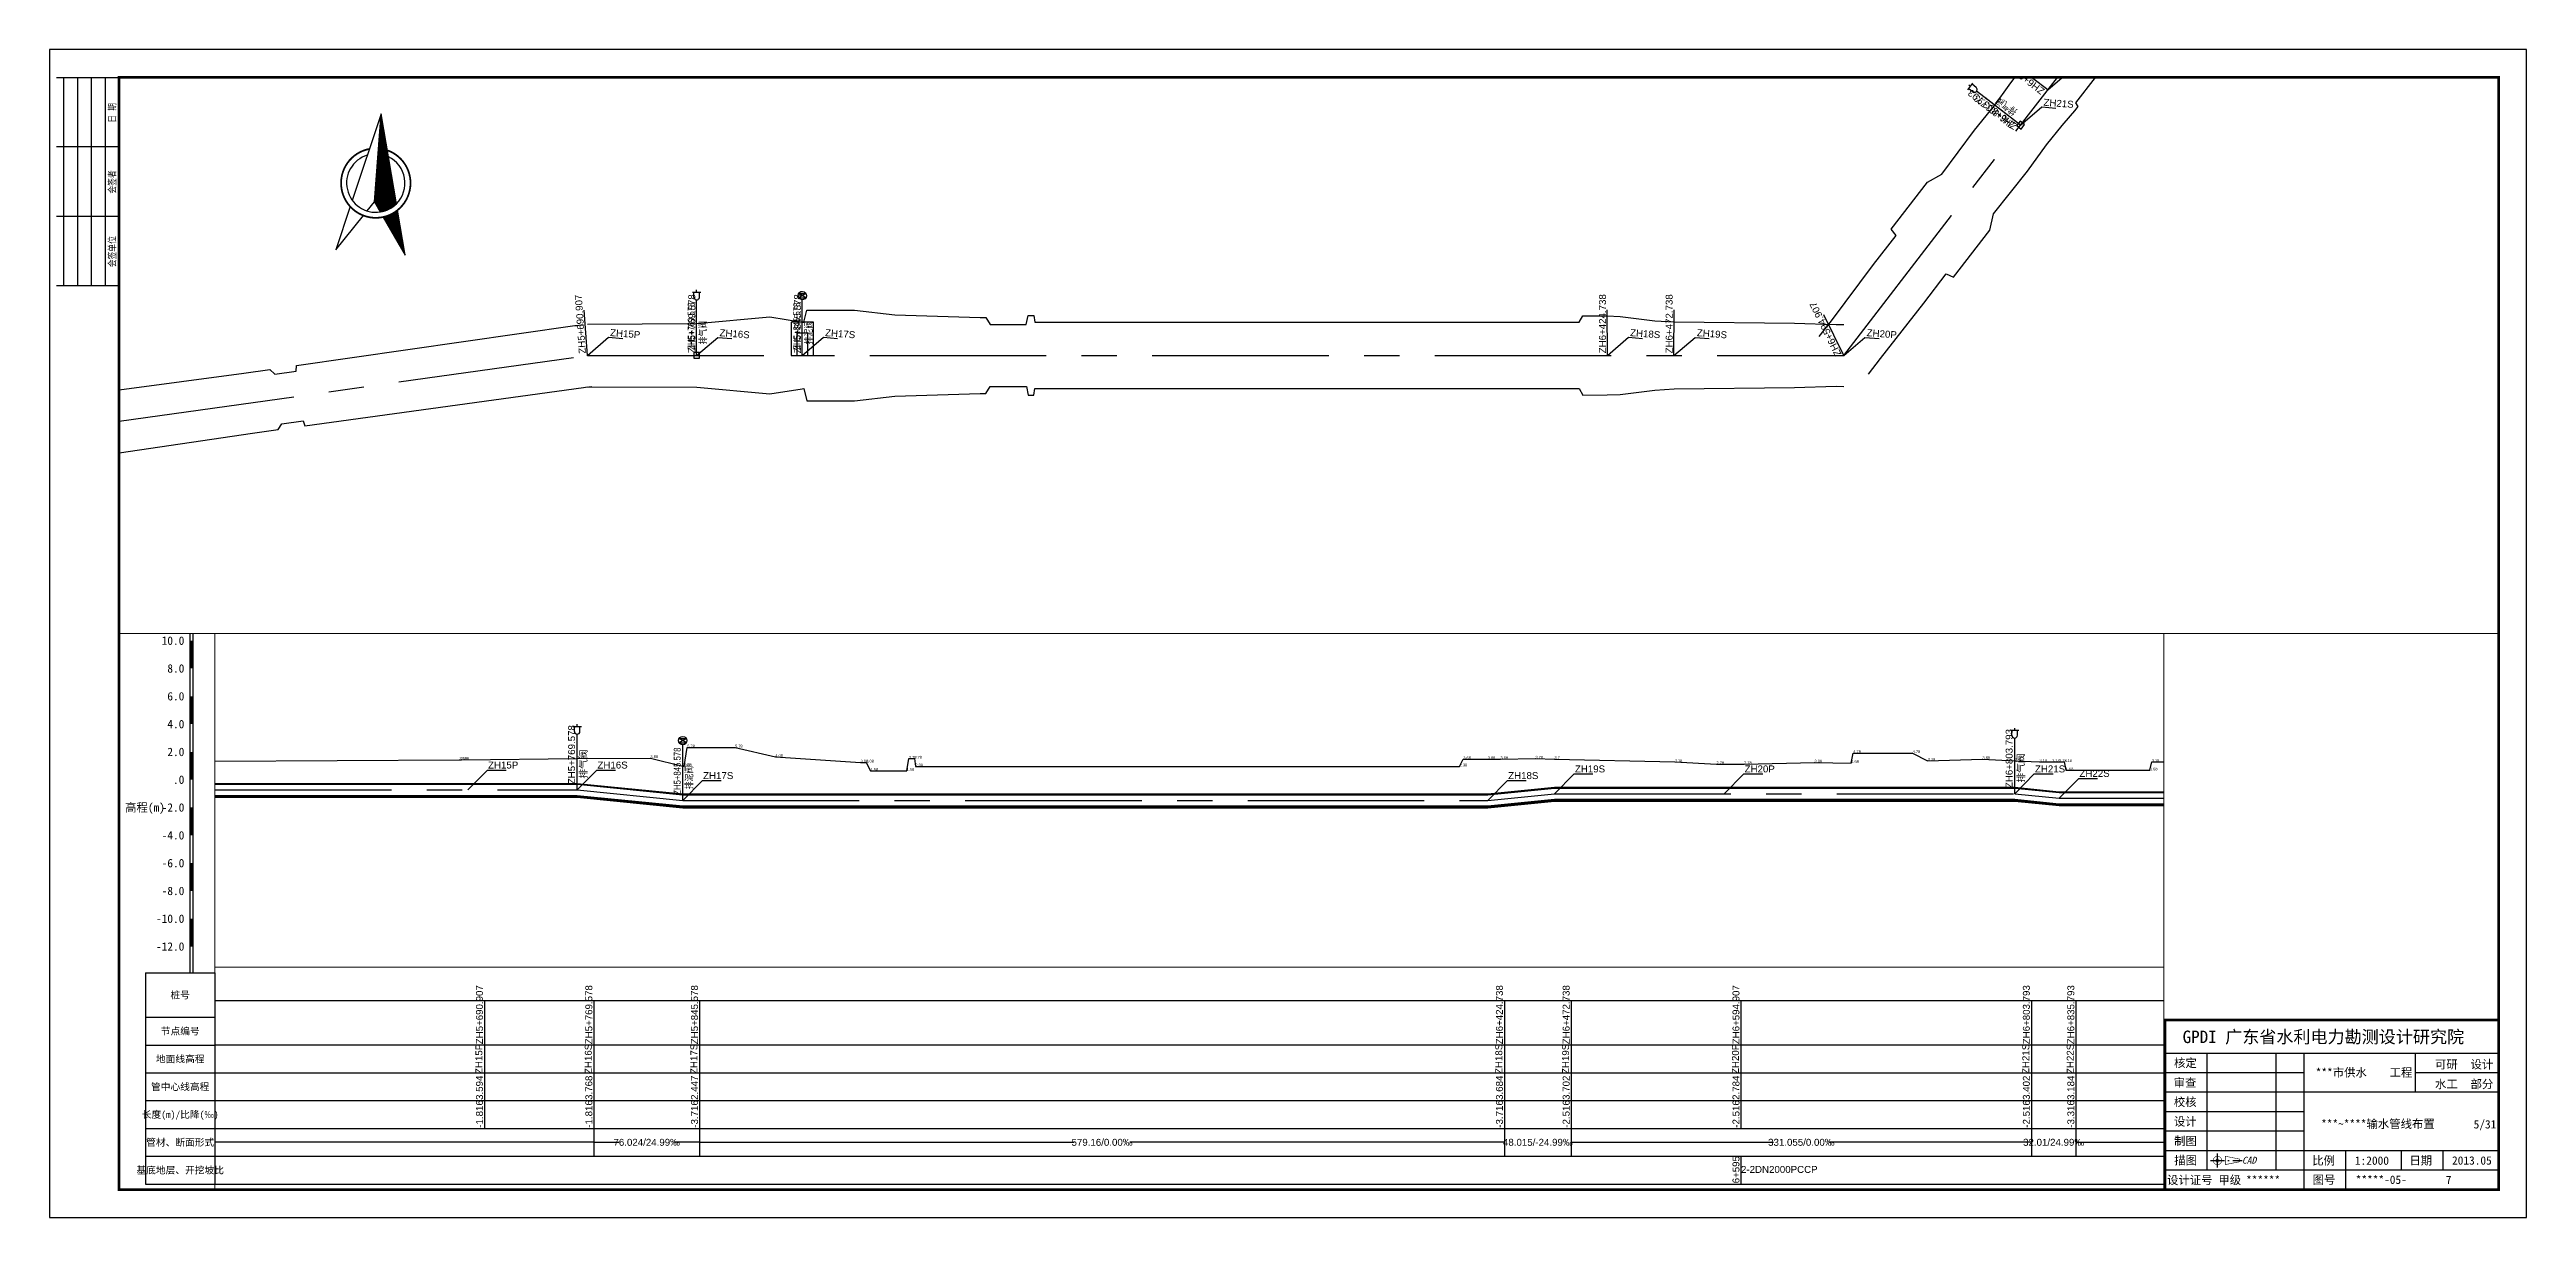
# Paper-space layout '7' of a CAD drawing. Header units: millimetres. Extents: x 0 to 891, y 0 to 420.
# The model-space entities are those that its viewports show. They can reach past a viewport. Long polylines and large blocks are cut down to what shows.
import ezdxf
from ezdxf.enums import TextEntityAlignment as Align
from ezdxf.lldxf.tags import DXFTag

# ---------------------------------------------------------------- set-up
doc = ezdxf.new("R2010")
doc.units = ezdxf.units.MM
doc.linetypes.add('CENTER', pattern=[50.8, 31.75, -6.35, 6.35, -6.35])
for name, color, linetype in [('pipe', 3, 'Continuous'), ('pipe_cen', 1, 'CENTER'), ('tab', 9, 'Continuous'), ('地形剖面', 4, 'Continuous'), ('布局裁图', 3, 'Continuous'), ('水工平面管线标注', 3, 'Continuous'), ('水工开挖线', 5, 'Continuous'), ('纵面管线标注', 3, 'Continuous'), ('附属设施', 2, 'Continuous')]:
    doc.layers.add(name, color=color, linetype=linetype)
doc.layers.add('管线-管廊边线-北线', color=4, linetype='管廊边线', lineweight=9)
doc.styles.add('FSD', font='')
doc.styles.add('HT', font='simhei.ttf')
doc.styles.get("Standard").update_dxf_attribs({"font": 'arial.ttf'})
doc.styles.get('FSD').set_extended_font_data('SimSun')
tags = doc.linetypes.add('管廊边线', pattern='A,50,-5,["管廊边线",Standard,S=2.54,R=0,X=-3.5,Y=-1.27],-12', length=67).pattern_tags.tags
tags[6] = DXFTag(74, 10)

# ---------------------------------------------------------------- blocks, each defined once
blk = doc.blocks.new('sign')
at = {"color": 7}
for p, q in [((-20, 0), (-20, -75)), ((-15, 0), (-15, -75)), ((-10, 0), (-10, -75)), ((-5, 0), (-5, -75)), ((0, -25), (-22.5, -25)), ((0, -50), (-22.5, -50))]:
    blk.add_line(p, q, dxfattribs=at)
blk.add_lwpolyline([(-22.5, 0), (0, 0), (0, -75), (-22.5, -75)], dxfattribs=at)
at = {"color": 3, "style": 'FSD', "width": 0.8}
for s, p in [('日 期', (-1.24, -16.3)), ('会签者', (-1.2, -41.81)), ('会签单位', (-1.2, -68.28))]:
    blk.add_text(s, height=2.5, rotation=90, dxfattribs=at).set_placement(p)
blk = doc.blocks.new('图框')
at = {"color": 7, "ltscale": 8}
for p, q in [((761, 10), (761, 71)), ((881, 71), (881, 10))]:
    blk.add_line(p, q, dxfattribs=at)
at = {"color": 7}
for p, q in [((881, 59), (761, 59)), ((776, 59), (776, 17)), ((801, 17), (801, 59)), ((811, 10), (811, 59)), ((851, 59), (851, 45)), ((811, 52), (761, 52)), ((881, 45), (761, 45)), ((881, 52), (851, 52)), ((811, 38), (761, 38)), ((811, 31), (761, 31)), ((881, 24), (761, 24)), ((826, 10), (826, 24)), ((846, 17), (846, 24)), ((861, 17), (861, 24)), ((881, 17), (761, 17))]:
    blk.add_line(p, q, dxfattribs=at)
at = {"color": 1}
for p, q in [((777.36, 20.51), (782.36, 20.51)), ((779.86, 18.01), (779.86, 23.01)), ((783.61, 20.51), (784.11, 20.51)), ((785.36, 20.51), (788.7, 20.51))]:
    blk.add_line(p, q, dxfattribs=at)
blk.add_lwpolyline([(0, 0), (891, 0), (891, 420), (0, 420)], close=True)
at = {"const_width": 1}
blk.add_lwpolyline([(25, 10), (25, 410), (881, 410), (881, 10)], close=True, dxfattribs=at)
at = {"color": 7, "const_width": 1}
blk.add_lwpolyline([(761, 10), (761, 71), (881, 71), (881, 10)], close=True, dxfattribs=at)
at = {"color": 5, "const_width": 0.2}
for points in [[(781.35, 20.66, 39.991666), (781.36, 20.51, 0.025005)], [(780.45, 20.57, 39.991666), (780.46, 20.51, 0.025005)]]:
    blk.add_lwpolyline(points, format="xyb", close=True, dxfattribs=at)
blk.add_lwpolyline([(787.7, 20.01), (782.7, 19.01), (782.7, 22.01), (787.7, 21.01)], close=True, dxfattribs=at)
blk.add_blockref('sign', (25, 410))
at = {"color": 3, "style": 'HT'}
for s, height, p in [('GPDI 广东省水利电力勘测设计研究院', 4.5, (767.32, 62.71)), ('***市供水', 3, (815.18, 50.63)), ('工程', 3, (841.77, 50.63)), ('可研', 3, (858.09, 53.54)), ('设计', 3, (870.9, 53.54)), ('水工', 3, (858.09, 46.44)), ('部分', 3, (870.9, 46.44)), ('***~****输水管线布置', 3, (817.12, 32.13)), ('比例', 3, (813.95, 18.94)), ('1:2000', 3, (829.29, 18.94)), ('日期', 3, (848.89, 18.98)), ('2013.05', 3, (864.23, 18.98)), ('图号', 3, (814.08, 12.06)), ('*****-05-', 3, (829.59, 12.06))]:
    blk.add_text(s, height=height, dxfattribs=at).set_placement(p)
at = {"color": 3, "ltscale": 8, "style": 'HT'}
for s, p in [('核定', (764.23, 55.53)), ('审查', (764.08, 48.46)), ('校核', (764.15, 41.51)), ('设计', (764.16, 34.49)), ('制图', (764.25, 27.48)), ('描图', (764.31, 20.49))]:
    blk.add_text(s, height=3, dxfattribs=at).set_placement(p, align=Align.MIDDLE_LEFT)
at = {"color": 3, "style": 'HT', "oblique": 15}
blk.add_text('CAD', height=2.5, dxfattribs=at).set_placement((788.67, 19.33))
at = {"color": 3, "ltscale": 8, "style": 'HT'}
for s, p in [('设计证号 ', (761.71, 11.94)), ('甲级 ', (780.19, 11.94)), ('******', (790.15, 11.94))]:
    blk.add_text(s, height=3, dxfattribs=at).set_placement(p)
blk = doc.blocks.new('*X9')
at = {"color": 0}
for p, q in [((2.948, 5.027), (2.95, 5.029)), ((2.948, 5.013), (2.953, 5.017)), ((2.948, 4.999), (2.955, 5.006)), ((2.948, 4.985), (2.958, 4.995)), ((2.948, 4.97), (2.961, 4.983)), ((2.948, 4.956), (2.964, 4.972)), ((2.948, 4.942), (2.967, 4.961)), ((2.948, 4.928), (2.97, 4.949)), ((2.948, 4.914), (2.972, 4.938)), ((2.948, 4.9), (2.975, 4.927)), ((2.948, 4.886), (2.978, 4.916)), ((2.948, 4.871), (2.981, 4.904)), ((2.948, 4.857), (2.984, 4.893)), ((2.948, 4.843), (2.987, 4.882)), ((2.948, 4.829), (2.989, 4.87)), ((2.948, 4.815), (2.992, 4.859)), ((2.948, 4.801), (2.995, 4.848)), ((2.948, 4.787), (2.998, 4.836)), ((2.948, 4.772), (3.001, 4.825)), ((2.948, 4.758), (3.004, 4.814)), ((2.948, 4.744), (3.006, 4.802)), ((2.948, 4.73), (3.009, 4.791)), ((2.948, 4.716), (3.012, 4.78)), ((2.948, 4.702), (3.015, 4.768)), ((2.948, 4.688), (3.018, 4.757)), ((2.948, 4.673), (3.02, 4.746)), ((2.948, 4.659), (3.023, 4.735)), ((2.948, 4.645), (3.026, 4.723)), ((2.948, 4.631), (3.029, 4.712)), ((2.948, 4.617), (3.032, 4.701)), ((2.948, 4.603), (3.035, 4.689)), ((2.948, 4.589), (3.037, 4.678)), ((2.948, 4.574), (3.04, 4.667)), ((2.948, 4.56), (3.043, 4.655)), ((2.948, 4.546), (3.046, 4.644)), ((2.948, 4.532), (3.049, 4.633)), ((2.948, 4.518), (3.052, 4.621)), ((2.948, 4.504), (3.054, 4.61)), ((2.948, 4.49), (3.057, 4.599)), ((2.948, 4.475), (3.06, 4.587)), ((2.948, 4.461), (3.063, 4.576)), ((2.948, 4.447), (3.066, 4.565)), ((2.948, 4.433), (3.069, 4.554)), ((2.948, 4.419), (3.071, 4.542)), ((2.948, 4.405), (3.074, 4.531)), ((2.948, 4.391), (3.077, 4.52)), ((2.948, 4.376), (3.08, 4.508)), ((2.948, 4.362), (3.083, 4.497)), ((2.948, 4.348), (3.086, 4.486)), ((2.948, 4.334), (3.088, 4.474)), ((2.948, 4.32), (3.091, 4.463)), ((2.948, 4.306), (3.094, 4.452)), ((2.948, 4.292), (3.097, 4.44)), ((2.948, 4.277), (3.1, 4.429)), ((2.948, 4.263), (3.103, 4.418)), ((2.948, 4.249), (3.105, 4.406)), ((2.948, 4.235), (3.108, 4.395)), ((2.948, 4.221), (3.111, 4.384)), ((2.948, 4.207), (3.114, 4.372)), ((2.948, 4.193), (3.117, 4.361)), ((2.948, 4.178), (3.119, 4.35)), ((2.948, 4.164), (3.122, 4.339)), ((2.948, 4.15), (3.125, 4.327)), ((2.948, 4.136), (3.128, 4.316)), ((2.948, 4.122), (3.131, 4.305)), ((2.948, 4.108), (3.134, 4.293)), ((2.948, 4.094), (3.136, 4.282)), ((2.948, 4.079), (3.139, 4.271)), ((2.948, 4.065), (3.142, 4.259)), ((2.948, 4.051), (3.145, 4.248)), ((2.948, 4.037), (3.148, 4.237)), ((2.948, 4.023), (3.151, 4.225)), ((2.948, 4.009), (3.153, 4.214)), ((2.948, 3.995), (3.156, 4.203)), ((2.948, 3.98), (3.159, 4.191)), ((2.948, 3.966), (3.162, 4.18)), ((2.948, 3.952), (3.165, 4.169)), ((2.948, 3.938), (3.168, 4.158)), ((2.948, 3.924), (3.17, 4.146)), ((2.948, 3.91), (3.173, 4.135)), ((2.948, 3.896), (3.176, 4.124)), ((2.948, 3.881), (3.179, 4.112)), ((2.948, 3.867), (3.182, 4.101)), ((2.948, 3.853), (3.185, 4.09)), ((2.948, 3.839), (3.187, 4.078)), ((2.948, 3.825), (3.19, 4.067)), ((2.948, 3.811), (3.193, 4.056)), ((2.948, 3.797), (3.196, 4.044)), ((2.948, 3.782), (3.199, 4.033)), ((2.948, 3.768), (3.202, 4.022)), ((2.953, 3.759), (3.204, 4.01)), ((2.958, 3.75), (3.207, 3.999)), ((2.964, 3.742), (3.21, 3.988)), ((2.97, 3.733), (3.213, 3.977)), ((2.976, 3.725), (3.216, 3.965)), ((2.981, 3.717), (3.218, 3.954)), ((2.987, 3.708), (3.221, 3.943)), ((2.993, 3.7), (3.224, 3.931)), ((2.999, 3.691), (3.227, 3.92)), ((3.004, 3.683), (3.23, 3.909)), ((3.01, 3.675), (3.233, 3.897)), ((3.016, 3.666), (3.235, 3.886)), ((3.022, 3.658), (3.238, 3.875)), ((3.027, 3.65), (3.241, 3.863)), ((3.033, 3.641), (3.244, 3.852)), ((3.039, 3.633), (3.247, 3.841)), ((3.048, 3.627), (3.25, 3.829)), ((3.067, 3.633), (3.252, 3.818)), ((3.088, 3.639), (3.255, 3.807)), ((3.111, 3.648), (3.258, 3.795)), ((3.137, 3.66), (3.261, 3.784)), ((3.169, 3.679), (3.264, 3.773)), ((3.223, 3.718), (3.266, 3.76))]:
    blk.add_line(p, q, dxfattribs=at)
blk = doc.blocks.new('*X8')
at = {"color": 0}
for p, q in [((3.102, 3.54), (3.132, 3.57)), ((3.108, 3.532), (3.157, 3.581)), ((3.114, 3.524), (3.185, 3.595)), ((3.119, 3.515), (3.219, 3.615)), ((3.125, 3.507), (3.276, 3.658)), ((3.131, 3.498), (3.292, 3.66)), ((3.137, 3.49), (3.295, 3.648)), ((3.142, 3.482), (3.298, 3.637)), ((3.148, 3.473), (3.301, 3.626)), ((3.154, 3.465), (3.303, 3.614)), ((3.16, 3.457), (3.306, 3.603)), ((3.165, 3.448), (3.309, 3.592)), ((3.171, 3.44), (3.312, 3.581)), ((3.177, 3.431), (3.315, 3.569)), ((3.096, 3.549), (3.11, 3.562)), ((3.183, 3.423), (3.317, 3.558)), ((3.188, 3.415), (3.32, 3.547)), ((3.194, 3.406), (3.323, 3.535)), ((3.2, 3.398), (3.326, 3.524)), ((3.206, 3.389), (3.329, 3.513)), ((3.211, 3.381), (3.332, 3.501)), ((3.217, 3.373), (3.334, 3.49)), ((3.223, 3.364), (3.337, 3.479)), ((3.229, 3.356), (3.34, 3.467)), ((3.234, 3.347), (3.343, 3.456)), ((3.24, 3.339), (3.346, 3.445)), ((3.246, 3.331), (3.349, 3.433)), ((3.252, 3.322), (3.351, 3.422)), ((3.257, 3.314), (3.354, 3.411)), ((3.263, 3.305), (3.357, 3.4)), ((3.269, 3.297), (3.36, 3.388)), ((3.275, 3.289), (3.363, 3.377)), ((3.28, 3.28), (3.366, 3.366)), ((3.286, 3.272), (3.368, 3.354)), ((3.292, 3.263), (3.371, 3.343)), ((3.298, 3.255), (3.374, 3.332)), ((3.303, 3.247), (3.377, 3.32)), ((3.309, 3.238), (3.38, 3.309)), ((3.315, 3.23), (3.383, 3.298)), ((3.321, 3.222), (3.385, 3.286)), ((3.326, 3.213), (3.388, 3.275)), ((3.332, 3.205), (3.391, 3.264)), ((3.338, 3.196), (3.394, 3.252)), ((3.344, 3.188), (3.397, 3.241)), ((3.349, 3.18), (3.4, 3.23)), ((3.355, 3.171), (3.402, 3.218)), ((3.361, 3.163), (3.405, 3.207)), ((3.367, 3.154), (3.408, 3.196)), ((3.372, 3.146), (3.411, 3.185)), ((3.378, 3.138), (3.414, 3.173)), ((3.384, 3.129), (3.416, 3.162)), ((3.39, 3.121), (3.419, 3.151)), ((3.395, 3.112), (3.422, 3.139)), ((3.401, 3.104), (3.425, 3.128)), ((3.407, 3.096), (3.428, 3.117)), ((3.413, 3.087), (3.431, 3.105)), ((3.418, 3.079), (3.433, 3.094)), ((3.424, 3.07), (3.436, 3.083)), ((3.43, 3.062), (3.439, 3.071)), ((3.436, 3.054), (3.442, 3.06)), ((3.441, 3.045), (3.445, 3.049)), ((3.447, 3.037), (3.448, 3.037))]:
    blk.add_line(p, q, dxfattribs=at)
blk = doc.blocks.new('zbz')
for p, q in [((0, 0), (-0.318, -1.274)), ((0, -1.27), (0, 0)), ((0.318, -1.274), (0, 0)), ((-0.341, -1.365), (-0.5, -2)), ((-0.095, -1.409), (0, -1.27)), ((0, -1.27), (0.095, -1.409)), ((0.5, -2), (0.341, -1.365)), ((-0.5, -2), (-0.143, -1.479)), ((0.143, -1.479), (0.5, -2))]:
    blk.add_line(p, q)
at = {"const_width": 0.025}
for points in [[(-0.129, -0.517, 1.014443), (0.143, -1.479, 1.014443)], [(0.341, -1.365, 0.588844), (0.129, -0.517, 1.014443)], [(0.143, -1.479, 0.115834), (0.341, -1.365, 1.014443)]]:
    blk.add_lwpolyline(points, format="xyb", dxfattribs=at)
for start, end in [(111.2477, 283.0769), (319.3202, 68.7523), (283.0769, 319.3202)]:
    blk.add_arc((0, -1), 0.42, start, end)
for name in ['*X9', '*X8']:
    blk.add_blockref(name, (-2.948, -5.035))
blk = doc.blocks.new('指北针')
at = {"xscale": 25, "yscale": 25, "zscale": 25}
blk.add_blockref('zbz', (12.5, 50), dxfattribs=at)
blk = doc.blocks.new('qin排气阀va')
at = {"layer": '附属设施'}
for points in [[(-1.5, 22.8), (1.5, 22.8)], [(-1, 21), (-1, 22.8)], [(0, 22.8), (0, 23.55)], [(0, 0), (0, 20)], [(1, 21), (1, 22.8)]]:
    blk.add_lwpolyline(points, dxfattribs=at)
blk.add_arc((0, 21), 1, 180, 0, dxfattribs=at)
blk.add_attdef('名称', text='', height=2.5, rotation=90, dxfattribs=at).set_placement((1, 4), align=Align.TOP_LEFT)
blk.add_attdef('ZH', text='', height=2.5, rotation=90, dxfattribs=at).set_placement((0, 2), align=Align.BOTTOM_LEFT)
blk = doc.blocks.new('qin排泥阀vmud')
at = {"layer": '附属设施'}
for points in [[(-1.29, 22.2652), (1.29, 22.2652), (-1.29, 20.7348), (1.29, 20.7348), (-1.29, 22.2652)], [(0, 0), (0, 20)]]:
    blk.add_lwpolyline(points, dxfattribs=at)
blk.add_circle((0, 21.5), 1.5, dxfattribs=at)
blk.add_attdef('名称', text='', height=2.5, rotation=89.9999985, dxfattribs=at).set_placement((1, 4), align=Align.TOP_LEFT)
blk.add_attdef('ZH', text='', height=2.5, rotation=89.9999985, dxfattribs=at).set_placement((0, 2), align=Align.BOTTOM_LEFT)
blk = doc.blocks.new('qin排气阀pa')
at = {"layer": '附属设施'}
for points in [[(-1.5, 22.8), (1.5, 22.8)], [(-1, 21), (-1, 22.8)], [(0, 22.8), (0, 23.55)], [(0, 0), (0, 20)], [(1, 21), (1, 22.8)]]:
    blk.add_lwpolyline(points, dxfattribs=at)
blk.add_lwpolyline([(-1, -1), (1, -1), (1, 1), (-1, 1)], close=True, dxfattribs=at)
blk.add_arc((0, 21), 1, 180, 0, dxfattribs=at)
blk.add_attdef('名称', text='', height=2.5, rotation=90, dxfattribs=at).set_placement((1, 4), align=Align.TOP_LEFT)
blk.add_attdef('ZH', text='', height=2.5, rotation=90, dxfattribs=at).set_placement((0, 2), align=Align.BOTTOM_LEFT)
blk = doc.blocks.new('qin排泥阀pmud')
at = {"layer": '附属设施'}
for points in [[(-1.29, 22.2652), (1.29, 22.2652), (-1.29, 20.7348), (1.29, 20.7348), (-1.29, 22.2652)], [(0, 0), (0, 20)]]:
    blk.add_lwpolyline(points, dxfattribs=at)
for points in [[(-4, 0), (4, 0), (4, 12), (-4, 12)], [(-2, 0), (2, 0), (2, 8), (-2, 8)]]:
    blk.add_lwpolyline(points, close=True, dxfattribs=at)
blk.add_circle((0, 21.5), 1.5, dxfattribs=at)
blk.add_attdef('名称', text='', height=2.5, rotation=89.9999985, dxfattribs=at).set_placement((1, 4), align=Align.TOP_LEFT)
blk.add_attdef('ZH', text='', height=2.5, rotation=89.9999985, dxfattribs=at).set_placement((0, 2), align=Align.BOTTOM_LEFT)

msp = doc.modelspace()

# ---------------------------------------------------------------- linework, layer by layer
at = {"layer": 'pipe'}
for points in [[(513245.4, 2381651.7), (513879.1, 2381664.2), (514181.6, 2381670.3), (514274.4, 2381672.1), (514509.4, 2381676.8), (514592.6, 2381678.4), (515129.2, 2381689.1), (515857.2, 2381703.5), (516329, 2381712.9), (516734, 2381721), (516734.1, 2381721), (516741.4, 2381721.1), (516778.2, 2381807.6), (516781.4, 2381815), (518936.3, 2381815), (519015, 2381815), (519091, 2381807.4), (519670.1, 2381807.4), (519718.1, 2381812.2), (519840.3, 2381812.2)], [(513245.4, 2381651.1), (513879.1, 2381663.6), (514181.6, 2381669.7), (514274.4, 2381671.5), (514509.4, 2381676.2), (514592.6, 2381677.8), (515129.2, 2381688.5), (515857.2, 2381702.9), (516329, 2381712.3), (516734, 2381720.4), (516734.1, 2381720.4), (516741.4, 2381720.5), (516778.2, 2381807), (516781.4, 2381814.4), (518936.3, 2381814.4), (519015, 2381814.4), (519091, 2381806.8), (519670.1, 2381806.8), (519718.1, 2381811.6), (519840.3, 2381811.6)], [(513245.4, 2381643.1), (513879.1, 2381655.6), (514181.6, 2381661.7), (514274.4, 2381663.5), (514509.4, 2381668.2), (514592.6, 2381669.8), (515129.2, 2381680.5), (515857.2, 2381694.9), (516329, 2381704.3), (516734, 2381712.4), (516734.1, 2381712.4), (516741.4, 2381712.5), (516778.2, 2381799), (516781.4, 2381806.4), (518936.3, 2381806.4), (519015, 2381806.4), (519091, 2381798.8), (519670.1, 2381798.8), (519718.1, 2381803.6), (519840.3, 2381803.6)], [(513245.4, 2381642.5), (513879.1, 2381655), (514181.6, 2381661.1), (514274.4, 2381662.9), (514509.4, 2381667.6), (514592.6, 2381669.2), (515129.2, 2381679.9), (515857.2, 2381694.3), (516329, 2381703.7), (516734, 2381711.8), (516734.1, 2381711.8), (516741.4, 2381711.9), (516778.2, 2381798.4), (516781.4, 2381805.8), (518936.3, 2381805.8), (519015, 2381805.8), (519091, 2381798.2), (519670.1, 2381798.2), (519718.1, 2381803), (519840.3, 2381803)], [(513245.4, 2381641.7), (513879.1, 2381654.2), (514181.6, 2381660.3), (514274.4, 2381662.1), (514509.4, 2381666.8), (514592.6, 2381668.4), (515129.2, 2381679.1), (515857.2, 2381693.5), (516329, 2381702.9), (516734, 2381711), (516734.1, 2381711), (516741.4, 2381711.1), (516778.2, 2381797.6), (516781.4, 2381805), (518936.3, 2381805), (519015, 2381805), (519091, 2381797.4), (519670.1, 2381797.4), (519718.1, 2381802.2), (519840.3, 2381802.2)], [(519840.3, 2381812.2), (520049.2, 2381812.2), (520081.2, 2381809), (521625.7, 2381809), (521922.4, 2381809), (521930.4, 2381809), (521962.6, 2381747.6), (521970.4, 2381732.6), (524013.3, 2381741.1), (524150.6, 2381741.7), (524263, 2381742.2), (524834.5, 2381744.6), (525014.3, 2381745.3), (525298.5, 2381746.5), (525645.6, 2381748), (525923.6, 2381749.1), (526327.3, 2381750.8), (526496.4, 2381751.5), (526683.5, 2381752.3), (527334.2, 2381755.1)], [(519840.3, 2381811.6), (520049.2, 2381811.6), (520081.2, 2381808.4), (521625.7, 2381808.4), (521922.4, 2381808.4), (521930.4, 2381808.4), (521962.6, 2381747), (521970.4, 2381732), (524013.3, 2381740.5), (524150.6, 2381741.1), (524263, 2381741.6), (524834.5, 2381744), (525014.3, 2381744.7), (525298.5, 2381745.9), (525645.6, 2381747.4), (525923.6, 2381748.5), (526327.3, 2381750.2), (526496.4, 2381750.9), (526683.5, 2381751.7), (527334.2, 2381754.5)], [(519840.3, 2381803.6), (520049.2, 2381803.6), (520081.2, 2381800.4), (521625.7, 2381800.4), (521922.4, 2381800.4), (521930.4, 2381800.4), (521962.6, 2381739), (521970.4, 2381724), (524013.3, 2381732.5), (524150.6, 2381733.1), (524263, 2381733.6), (524834.5, 2381736), (525014.3, 2381736.7), (525298.5, 2381737.9), (525645.6, 2381739.4), (525923.6, 2381740.5), (526327.3, 2381742.2), (526496.4, 2381742.9), (526683.5, 2381743.7), (527334.2, 2381746.5)], [(519840.3, 2381803), (520049.2, 2381803), (520081.2, 2381799.8), (521625.7, 2381799.8), (521922.4, 2381799.8), (521930.4, 2381799.8), (521962.6, 2381738.4), (521970.4, 2381723.4), (524013.3, 2381731.9), (524150.6, 2381732.5), (524263, 2381733), (524834.5, 2381735.4), (525014.3, 2381736.1), (525298.5, 2381737.3), (525645.6, 2381738.8), (525923.6, 2381739.9), (526327.3, 2381741.6), (526496.4, 2381742.3), (526683.5, 2381743.1), (527334.2, 2381745.9)], [(519840.3, 2381802.2), (520049.2, 2381802.2), (520081.2, 2381799), (521625.7, 2381799), (521922.4, 2381799), (521930.4, 2381799), (521962.6, 2381737.6), (521970.4, 2381722.6), (524013.3, 2381731.1), (524150.6, 2381731.7), (524263, 2381732.2), (524834.5, 2381734.6), (525014.3, 2381735.3), (525298.5, 2381736.5), (525645.6, 2381738), (525923.6, 2381739.1), (526327.3, 2381740.8), (526496.4, 2381741.5), (526683.5, 2381742.3), (527334.2, 2381745.1)]]:
    msp.add_lwpolyline(points, dxfattribs=at)
at = {"layer": 'pipe_cen'}
for points in [[(515798.3, 2388102), (517906.4, 2388563.9), (518807.8, 2388632.6), (519784.5, 2390127)], [(516781.4, 2381810.4), (519015, 2381810.4), (519091, 2381802.8), (519670.1, 2381802.8), (519718.1, 2381807.6), (520049.2, 2381807.6), (520081.2, 2381804.4), (521930.4, 2381804.4)]]:
    msp.add_lwpolyline(points, dxfattribs=at)
at = {"layer": 'tab'}
for points in [[(513183.4, 2381401.7), (554886.6, 2381401.7)], [(518936.3, 2381401.7), (518936.3, 2381309.7)], [(519015, 2381401.7), (519015, 2381309.7)], [(519091, 2381401.7), (519091, 2381309.7)], [(519670.1, 2381401.7), (519670.1, 2381309.7)], [(519718.1, 2381401.7), (519718.1, 2381309.7)], [(519840.3, 2381401.7), (519840.3, 2381309.7)], [(520049.2, 2381401.7), (520049.2, 2381309.7)], [(520081.2, 2381401.7), (520081.2, 2381309.7)], [(513183.4, 2381369.7), (554886.6, 2381369.7)], [(513183.4, 2381349.7), (554886.6, 2381349.7)], [(513183.4, 2381329.7), (554886.6, 2381329.7)], [(513183.4, 2381309.7), (554886.6, 2381309.7)], [(519015, 2381309.7), (519015, 2381289.7)], [(519091, 2381309.7), (519091, 2381289.7)], [(519670.1, 2381309.7), (519670.1, 2381289.7)], [(519718.1, 2381309.7), (519718.1, 2381289.7)], [(520049.2, 2381309.7), (520049.2, 2381289.7)], [(520081.2, 2381309.7), (520081.2, 2381289.7)], [(513183.4, 2381289.7), (554886.6, 2381289.7)], [(519015, 2381299.7), (519012, 2381299.7), (517918.2, 2381299.7)], [(519015, 2381299.7), (519018, 2381299.7), (519033, 2381299.7)], [(519091, 2381299.7), (519088, 2381299.7), (519073, 2381299.7)], [(519091, 2381299.7), (519094, 2381299.7), (519360.6, 2381299.7)], [(519670.1, 2381299.7), (519667.1, 2381299.7), (519400.6, 2381299.7)], [(519718.1, 2381299.7), (519721.1, 2381299.7), (519863.7, 2381299.7)], [(519840.3, 2381289.7), (519840.3, 2381269.7)], [(520049.2, 2381299.7), (520046.2, 2381299.7), (519903.7, 2381299.7)], [(520081.2, 2381299.7), (520084.2, 2381299.7), (520985.8, 2381299.7)], [(513183.4, 2381269.7), (554886.6, 2381269.7)]]:
    msp.add_lwpolyline(points, dxfattribs=at)
at = {"layer": '地形剖面'}
msp.add_lwpolyline([(518728.1, 2381830.8), (518930.3, 2381832), (518931.7, 2381832), (519015, 2381832.8), (519015, 2381832.8), (519067.7, 2381833.2), (519091, 2381827.5), (519091, 2381827.5), (519092, 2381827.2), (519094.2, 2381840.8), (519128.6, 2381840.8), (519157.6, 2381834), (519218.9, 2381830), (519223, 2381830), (519226.1, 2381824), (519252.1, 2381824), (519253.6, 2381832.8), (519257.6, 2381832.8), (519258.3, 2381827.2), (519649.9, 2381827.2), (519652.5, 2381832.4), (519670.1, 2381832.4), (519670.1, 2381832.4), (519679.3, 2381832.4), (519704.4, 2381832.8), (519718.1, 2381832.5), (519718.1, 2381832.5), (519804.7, 2381830.4), (519834.7, 2381828.8), (519854.6, 2381828.8), (519905.2, 2381830), (519931.6, 2381829.6), (519933.1, 2381836.8), (519975.8, 2381836.8), (519986.6, 2381831.2), (520026, 2381832.4), (520049.2, 2381831.3), (520049.2, 2381831.3), (520067.1, 2381830.4), (520076.2, 2381830.4), (520081.2, 2381830.4), (520081.2, 2381830.4), (520084.9, 2381830.4), (520086, 2381824.4), (520146.5, 2381824.4), (520147.8, 2381830.4), (520159.7, 2381830.4), (520160.1, 2381824.4), (520269.3, 2381824.4)], dxfattribs=at)
at = {"layer": '水工平面管线标注', "color": 9}
for points in [[(518939.6, 2388834.2), (518912.2, 2388852.1)], [(518939.6, 2388834.2), (518953.7, 2388848.4), (518963.9, 2388848.4)], [(518922, 2388807.4), (518894.7, 2388825.3)], [(518922, 2388807.4), (518936.2, 2388821.6), (518946.4, 2388821.6)], [(518638.1, 2388619.7), (518635.6, 2388652.3)], [(518685.9, 2388623.3), (518683.5, 2388655.9)], [(518807.8, 2388632.6), (518791.1, 2388660.7)], [(518807.8, 2388632.6), (518821.9, 2388646.7), (518832.2, 2388646.7)], [(518638.1, 2388619.7), (518652.2, 2388633.8), (518662.5, 2388633.8)], [(518685.9, 2388623.3), (518700.1, 2388637.4), (518710.3, 2388637.4)], [(517906.4, 2388563.9), (517901.6, 2388596.3)], [(517984.8, 2388569.9), (517982.3, 2388602.5)], [(518060.6, 2388575.7), (518058.1, 2388608.3)], [(517906.4, 2388563.9), (517920.5, 2388578.1), (517930.8, 2388578.1)], [(517984.8, 2388569.9), (517999, 2388584), (518009.2, 2388584)], [(518060.6, 2388575.7), (518074.7, 2388589.8), (518085, 2388589.8)]]:
    msp.add_lwpolyline(points, dxfattribs=at)
at = {"layer": '水工平面管线标注'}
for points in [[(518939.3, 2388834.2, 0.5, 0.5, -1), (518939.8, 2388834.2, 0, 0, 0)], [(518939.3, 2388834.2, 0.5, 0.5, 1), (518939.8, 2388834.2, 0, 0, 0)], [(518921.8, 2388807.4, 0.5, 0.5, -1), (518922.3, 2388807.4, 0, 0, 0)], [(518921.8, 2388807.4, 0.5, 0.5, 1), (518922.3, 2388807.4, 0, 0, 0)], [(518807.5, 2388632.6, 0.5, 0.5, -1), (518808, 2388632.6, 0, 0, 0)], [(518807.5, 2388632.6, 0.5, 0.5, 1), (518808, 2388632.6, 0, 0, 0)], [(518637.8, 2388619.7, 0.5, 0.5, -1), (518638.3, 2388619.7, 0, 0, 0)], [(518637.8, 2388619.7, 0.5, 0.5, 1), (518638.3, 2388619.7, 0, 0, 0)], [(518685.7, 2388623.3, 0.5, 0.5, -1), (518686.2, 2388623.3, 0, 0, 0)], [(518685.7, 2388623.3, 0.5, 0.5, 1), (518686.2, 2388623.3, 0, 0, 0)], [(518060.3, 2388575.7, 0.5, 0.5, -1), (518060.8, 2388575.7, 0, 0, 0)], [(518060.3, 2388575.7, 0.5, 0.5, 1), (518060.8, 2388575.7, 0, 0, 0)], [(517906.1, 2388563.9, 0.5, 0.5, -1), (517906.6, 2388563.9, 0, 0, 0)], [(517906.1, 2388563.9, 0.5, 0.5, 1), (517906.6, 2388563.9, 0, 0, 0)], [(517984.6, 2388569.9, 0.5, 0.5, -1), (517985.1, 2388569.9, 0, 0, 0)], [(517984.6, 2388569.9, 0.5, 0.5, 1), (517985.1, 2388569.9, 0, 0, 0)]]:
    msp.add_lwpolyline(points, format="xyseb", dxfattribs=at)
at = {"layer": '水工开挖线'}
for points in [[(518789.1, 2388644.7), (518796.9, 2388656.7), (518824.1, 2388699.4), (518838.7, 2388721.4), (518834.8, 2388725.7), (518858.2, 2388761.5), (518868.1, 2388767.9), (518889.2, 2388801.2), (518902.3, 2388820.3), (518902.3, 2388820.3), (518911.7, 2388835.5), (518916.4, 2388843.4), (518918.9, 2388847.7), (518918.9, 2388847.7), (518920.9, 2388850.8), (518924, 2388850.1), (518957.1, 2388900.8)], [(518826.4, 2388620.4), (518834.2, 2388632.3), (518862.4, 2388674.4), (518876.7, 2388696.6), (518882.2, 2388694.7), (518905.6, 2388730.5), (518907.5, 2388742.2), (518929.5, 2388774.8), (518941.7, 2388794.6), (518941.7, 2388794.6), (518951.9, 2388809.3), (518957.3, 2388816.7), (518960.2, 2388820.7), (518960.2, 2388820.7), (518962.2, 2388823.8), (518960.3, 2388826.4), (518993.5, 2388877), (518996.6, 2388876.4), (519003.2, 2388886.5)], [(517904.7, 2388586.3), (517983.1, 2388592.7), (517983.1, 2388592.7), (518035.3, 2388601.5), (518058.8, 2388599.6), (518058.8, 2388599.6), (518059.8, 2388599.5), (518061.4, 2388608.5), (518095.6, 2388611.1), (518124.8, 2388609.9), (518186.1, 2388612.6), (518190.1, 2388612.9), (518193.6, 2388608.1), (518219.6, 2388610.1), (518220.5, 2388616.6), (518224.6, 2388616.9), (518225.7, 2388612.2), (518616.1, 2388641.9), (518618.3, 2388646.7), (518635.9, 2388648), (518635.9, 2388648), (518645.1, 2388648.3), (518670.3, 2388647.1), (518684.1, 2388647.3), (518684.1, 2388647.3), (518770.5, 2388652.9), (518800.5, 2388654.3), (518806.1, 2388654.8)], [(517908.1, 2388541.5), (517986.6, 2388547.1), (517986.6, 2388547.1), (518039.5, 2388546.3), (518062.4, 2388551.8), (518062.4, 2388551.8), (518063.4, 2388552), (518066.3, 2388543.4), (518100.6, 2388546), (518129.2, 2388551.6), (518190.3, 2388558.2), (518194.3, 2388558.5), (518197, 2388563.7), (518223, 2388565.7), (518224.9, 2388559.5), (518228.9, 2388559.8), (518229.3, 2388564.6), (518619.8, 2388594.3), (518622.6, 2388589.9), (518640.2, 2388591.3), (518640.2, 2388591.3), (518649.4, 2388592.4), (518674.1, 2388597.4), (518687.8, 2388599.3), (518687.8, 2388599.3), (518774, 2388606.9), (518803.9, 2388610), (518809.5, 2388610.4)], [(515792.7, 2388127.6), (515796.8, 2388123.8), (515796.8, 2388123.8), (515886.9, 2388143.6), (516852.6, 2388354.8), (517184.2, 2388429.3), (517188.2, 2388425.1), (517215.2, 2388431), (517218.7, 2388436.8), (517440.9, 2388484.7), (517444.7, 2388481.2), (517449.9, 2388482.4), (517451.2, 2388487.8), (517661, 2388532.5), (517679.3, 2388536.5), (517683.1, 2388533.5), (517698.4, 2388536.8), (517698.3, 2388540.7), (517895.7, 2388584.6), (517897.1, 2388584.9), (517901.6, 2388585.9)], [(515803.9, 2388076.5), (515806, 2388081.6), (515806, 2388081.6), (515896.2, 2388101.3), (516861.7, 2388313.3), (517194, 2388384.2), (517196, 2388389.8), (517222.9, 2388395.7), (517228.6, 2388391.8), (517450.4, 2388441.2), (517452.4, 2388446), (517457.7, 2388447.1), (517461, 2388442.8), (517670.4, 2388489.8), (517688.7, 2388493.9), (517690.9, 2388498.2), (517706.1, 2388501.6), (517707.6, 2388498), (517905.3, 2388540.7), (517906.7, 2388541), (517911.2, 2388542)]]:
    msp.add_lwpolyline(points, dxfattribs=at)
at = {"layer": '管线-管廊边线-北线', "color": 2, "linetype": 'CENTER'}
msp.add_lwpolyline([(515798.3, 2388102), (517906.4, 2388563.9), (518807.8, 2388632.6), (519784.5, 2390127)], dxfattribs=at)
at = {"layer": '纵面管线标注', "color": 9}
for points in [[(518936.3, 2381810.4), (518950.4, 2381824.6), (518963.9, 2381824.6)], [(519015, 2381810.4), (519029.1, 2381824.6), (519042.6, 2381824.6)], [(519718.1, 2381807.6), (519732.3, 2381821.8), (519745.8, 2381821.8)], [(519840.3, 2381807.6), (519854.4, 2381821.8), (519867.9, 2381821.8)], [(520049.2, 2381807.6), (520063.3, 2381821.8), (520076.8, 2381821.8)], [(519091, 2381802.8), (519105.1, 2381817), (519118.6, 2381817)], [(519670.1, 2381802.8), (519684.3, 2381817), (519697.8, 2381817)], [(520081.2, 2381804.4), (520095.3, 2381818.6), (520108.8, 2381818.6)]]:
    msp.add_lwpolyline(points, dxfattribs=at)

# ---------------------------------------------------------------- block references
at = {"layer": '附属设施'}
ref = msp.add_blockref('qin排气阀pa', (518922, 2388807.4), dxfattribs=dict(at, xscale=2, yscale=2, zscale=2, rotation=56.83216341523361))
ref.add_attrib('ZH', 'ZH6+803.793', dxfattribs={"height": 5, "rotation": 146.8322, "width": 0.8}).set_placement((518918.7, 2388809.6), align=Align.BOTTOM_LEFT)
ref.add_attrib('名称', '排气阀', dxfattribs={"height": 5, "rotation": 146.8322, "width": 0.8}).set_placement((518916.4, 2388813.5), align=Align.TOP_LEFT)
ref = msp.add_blockref('qin排气阀pa', (517984.8, 2388569.9), dxfattribs=dict(at, xscale=2, yscale=2, zscale=2, rotation=4.355333027995264))
ref.add_attrib('ZH', 'ZH5+769.578', dxfattribs={"height": 5, "rotation": 94.3553, "width": 0.8}).set_placement((517984.5, 2388573.9), align=Align.BOTTOM_LEFT)
ref.add_attrib('名称', '排气阀', dxfattribs={"height": 5, "rotation": 94.3553, "width": 0.8}).set_placement((517986.2, 2388578), align=Align.TOP_LEFT)
ref = msp.add_blockref('qin排泥阀pmud', (518060.6, 2388575.7), dxfattribs=dict(at, xscale=2, yscale=2, zscale=2, rotation=4.355333027995264))
ref.add_attrib('ZH', 'ZH5+845.578', dxfattribs={"height": 5, "rotation": 94.3553, "width": 0.8}).set_placement((518060.3, 2388579.7), align=Align.BOTTOM_LEFT)
ref.add_attrib('名称', '排泥阀', dxfattribs={"height": 5, "rotation": 94.3553, "width": 0.8}).set_placement((518062, 2388583.8), align=Align.TOP_LEFT)
at = {"layer": '附属设施', "xscale": 2, "yscale": 2, "zscale": 2}
for p, values in [((519015, 2381810.4), {'ZH': 'ZH5+769.578', '名称': '排气阀'}), ((520049.2, 2381807.6), {'ZH': 'ZH6+803.793', '名称': '排气阀'})]:
    msp.add_blockref('qin排气阀va', p, dxfattribs=at).add_auto_attribs(values)
at = {"layer": '附属设施'}
ref = msp.add_blockref('qin排泥阀vmud', (519091, 2381802.8), dxfattribs=dict(at, xscale=2, yscale=2, zscale=2))
ref.add_attrib('ZH', 'ZH5+845.578', dxfattribs={"height": 5, "rotation": 90, "width": 0.8}).set_placement((519091, 2381806.8), align=Align.BOTTOM_LEFT)
ref.add_attrib('名称', '排泥阀', dxfattribs={"height": 5, "rotation": 90, "width": 0.8}).set_placement((519093, 2381810.8), align=Align.TOP_LEFT)

# ---------------------------------------------------------------- texts
at = {"layer": 'tab', "color": 3}
for s, p in [('ZH5+690.907', (518935.2, 2381370.2)), ('ZH5+769.578', (519013.9, 2381370.2)), ('ZH5+845.578', (519089.9, 2381370.2)), ('ZH6+424.738', (519669, 2381370.2)), ('ZH6+472.738', (519717, 2381370.2)), ('ZH6+594.907', (519839.2, 2381370.2)), ('ZH6+803.793', (520048.1, 2381370.2)), ('ZH6+835.793', (520080.1, 2381370.2)), ('3.594', (518935.2, 2381330.2)), ('3.768', (519013.9, 2381330.2)), ('2.447', (519089.9, 2381330.2)), ('3.684', (519669, 2381330.2)), ('3.702', (519717, 2381330.2)), ('2.784', (519839.2, 2381330.2)), ('3.402', (520048.1, 2381330.2)), ('3.184', (520080.1, 2381330.2)), ('-1.816', (518935.2, 2381310.2)), ('-1.816', (519013.9, 2381310.2)), ('-3.716', (519089.9, 2381310.2)), ('-3.716', (519669, 2381310.2)), ('-2.516', (519717, 2381310.2)), ('-2.516', (519839.2, 2381310.2)), ('-2.516', (520048.1, 2381310.2)), ('-3.316', (520080.1, 2381310.2))]:
    msp.add_text(s, height=5, rotation=90, dxfattribs=at).set_placement(p)
for s, p in [('ZH15P', (518936.3, 2381359.7)), ('ZH16S', (519015, 2381359.7)), ('ZH17S', (519091, 2381359.7)), ('ZH18S', (519670.1, 2381359.7)), ('ZH19S', (519718.1, 2381359.7)), ('ZH20P', (519840.3, 2381359.7)), ('ZH21S', (520049.2, 2381359.7)), ('ZH22S', (520081.2, 2381359.7))]:
    msp.add_text(s, height=5, rotation=90, dxfattribs=at).set_placement(p, align=Align.BOTTOM_CENTER)
for s, p in [('76.024/24.99‰', (519053, 2381299.7)), ('579.16/0.00‰', (519380.6, 2381299.7)), ('48.015/-24.99‰', (519694.1, 2381299.7)), ('331.055/0.00‰', (519883.7, 2381299.7)), ('32.01/24.99‰', (520065.2, 2381299.7))]:
    msp.add_text(s, height=5, dxfattribs=at).set_placement(p, align=Align.MIDDLE_CENTER)
at = {"layer": '地形剖面', "color": 9}
for s, p in [('5.78', (519094.2, 2381840.8)), ('5.78', (519128.6, 2381840.8)), ('3.58', (518930.3, 2381832)), ('3.58', (518931.7, 2381832)), ('3.77', (519015, 2381832.8)), ('3.77', (519015, 2381832.8)), ('3.88', (519067.7, 2381833.2)), ('2.45', (519091, 2381827.5)), ('2.45', (519091, 2381827.5)), ('2.38', (519092, 2381827.2)), ('4.08', (519157.6, 2381834)), ('3.08', (519218.9, 2381830)), ('3.08', (519223, 2381830)), ('1.58', (519226.1, 2381824)), ('1.58', (519252.1, 2381824)), ('3.78', (519253.6, 2381832.8)), ('3.78', (519257.6, 2381832.8)), ('2.38', (519258.3, 2381827.2)), ('2.38', (519649.9, 2381827.2)), ('3.68', (519652.5, 2381832.4)), ('3.68', (519670.1, 2381832.4)), ('3.68', (519670.1, 2381832.4)), ('3.68', (519679.3, 2381832.4)), ('3.78', (519704.4, 2381832.8)), ('3.7', (519718.1, 2381832.5)), ('3.7', (519718.1, 2381832.5)), ('3.18', (519804.7, 2381830.4)), ('2.78', (519834.7, 2381828.8)), ('2.78', (519854.6, 2381828.8)), ('3.08', (519905.2, 2381830)), ('2.98', (519931.6, 2381829.6)), ('4.78', (519933.1, 2381836.8)), ('4.78', (519975.8, 2381836.8)), ('3.38', (519986.6, 2381831.2)), ('3.68', (520026, 2381832.4)), ('3.4', (520049.2, 2381831.3)), ('3.4', (520049.2, 2381831.3)), ('3.18', (520067.1, 2381830.4)), ('3.18', (520076.2, 2381830.4)), ('3.18', (520081.2, 2381830.4)), ('3.18', (520081.2, 2381830.4)), ('3.18', (520084.9, 2381830.4)), ('1.68', (520086, 2381824.4)), ('1.68', (520146.5, 2381824.4)), ('3.18', (520147.8, 2381830.4)), ('3.18', (520159.7, 2381830.4)), ('1.68', (520160.1, 2381824.4))]:
    msp.add_text(s, height=2, dxfattribs=at).set_placement(p)
at = {"layer": '水工平面管线标注'}
for s, rotation, p in [('ZH6+835.793', 146.8322, (518937.7, 2388834.2)), ('ZH6+803.793', 146.8322, (518920.2, 2388807.4)), ('ZH6+472.738', 94.3553, (518684.8, 2388624.7)), ('ZH6+594.907', 120.5937, (518806.1, 2388633.4)), ('ZH6+424.738', 94.3553, (518637, 2388621.1)), ('ZH5+769.578', 94.3553, (517983.7, 2388571.3)), ('ZH5+845.578', 94.3553, (518059.5, 2388577.1)), ('ZH5+690.907', 98.3571, (517905.2, 2388565.3))]:
    msp.add_text(s, height=5, rotation=rotation, dxfattribs=at).set_placement(p)
for s, p in [('ZH22S', (518954.7, 2388849.4)), ('ZH21S', (518937.2, 2388822.6)), ('ZH20P', (518822.9, 2388647.7)), ('ZH18S', (518653.2, 2388634.8)), ('ZH19S', (518701.1, 2388638.4)), ('ZH17S', (518075.7, 2388590.8)), ('ZH15P', (517921.5, 2388579.1)), ('ZH16S', (518000, 2388585))]:
    msp.add_text(s, height=5, dxfattribs=at).set_placement(p)
at = {"layer": '水工平面管线标注', "color": 3}
msp.add_text('6+595', height=5, rotation=90, dxfattribs=at).set_placement((519839.2, 2381270.2))
msp.add_text('2-2DN2000PCCP', height=5, dxfattribs=at).set_placement((519840.3, 2381277.7))
at = {"layer": '纵面管线标注'}
for s, p in [('ZH15P', (518950.9, 2381825.7)), ('ZH16S', (519029.6, 2381825.7)), ('ZH17S', (519105.6, 2381818.1)), ('ZH18S', (519684.8, 2381818.1)), ('ZH19S', (519732.8, 2381822.9)), ('ZH20P', (519854.9, 2381822.9)), ('ZH21S', (520063.8, 2381822.9)), ('ZH22S', (520095.8, 2381819.7))]:
    msp.add_text(s, height=5, dxfattribs=at).set_placement(p)

psp = doc.layouts.new('7')

# ---------------------------------------------------------------- linework, layer by layer
at = {"layer": '布局裁图'}
for points in [[(50.5, 210), (50.5, 88)], [(51.5, 210), (51.5, 88)], [(34.5, 88), (59.5, 88)], [(34.5, 88), (34.5, 12)], [(59.5, 88), (59.5, 12)], [(34.5, 72), (59.5, 72)], [(34.5, 62), (59.5, 62)], [(34.5, 52), (59.5, 52)], [(34.5, 42), (59.5, 42)], [(34.5, 32), (59.5, 32)], [(34.5, 22), (59.5, 22)], [(34.5, 12), (59.5, 12)]]:
    psp.add_lwpolyline(points, dxfattribs=at)
for points in [[(50.5, 207.432), (51.5, 207.432), (50.5, 197.432), (51.5, 197.432)], [(50.5, 187.432), (51.5, 187.432), (50.5, 177.432), (51.5, 177.432)], [(50.5, 167.432), (51.5, 167.432), (50.5, 157.432), (51.5, 157.432)], [(50.5, 147.432), (51.5, 147.432), (50.5, 137.432), (51.5, 137.432)], [(50.5, 127.432), (51.5, 127.432), (50.5, 117.432), (51.5, 117.432)], [(50.5, 107.432), (51.5, 107.432), (50.5, 97.432), (51.5, 97.432)]]:
    psp.add_solid(points, dxfattribs=at)

# ---------------------------------------------------------------- block references
psp.add_blockref('图框', (0, 0), dxfattribs=at)
at = {"layer": '布局裁图', "rotation": 355.6446669720048}
psp.add_blockref('指北针', (103, 348), dxfattribs=at)

# ---------------------------------------------------------------- texts
at = {"layer": '布局裁图', "style": 'HT'}
for s, p in [('10.0', (48.5, 207.432)), ('8.0', (48.5, 197.432)), ('6.0', (48.5, 187.432)), ('4.0', (48.5, 177.432)), ('2.0', (48.5, 167.432)), ('.0', (48.5, 157.432)), ('高程(m)', (41.5, 147.432)), ('-2.0', (48.5, 147.432)), ('-4.0', (48.5, 137.432)), ('-6.0', (48.5, 127.432)), ('-8.0', (48.5, 117.432)), ('-10.0', (48.5, 107.432)), ('-12.0', (48.5, 97.432))]:
    psp.add_text(s, height=3, dxfattribs=at).set_placement(p, align=Align.MIDDLE_RIGHT)
for s, p in [('桩号', (47, 80)), ('节点编号', (47, 67)), ('地面线高程', (47, 57)), ('管中心线高程', (47, 47)), ('长度(m)/比降(‰)', (47, 37)), ('管材、断面形式', (47, 27)), ('基底地层、开挖坡比', (47, 17))]:
    psp.add_text(s, height=2.5, dxfattribs=at).set_placement(p, align=Align.MIDDLE_CENTER)
for s, p in [('5/31', (872, 32)), ('7', (862, 12))]:
    psp.add_text(s, height=3, dxfattribs=at).set_placement(p)

# ---------------------------------------------------------------- viewports
at = {"layer": '布局裁图', "view_twist_angle": 355.644666972}
psp.add_viewport(center=(453, 310), size=(856, 200), view_center_point=(698321.532, 2342335.671), view_height=400, dxfattribs=at)
at = {"layer": '布局裁图'}
for center, size, view_center_point, view_height, status in [((410, 150), (701, 120), (519455.403, 2381802.814), 240, 3), ((410, 50), (701, 80), (519443.403, 2381345.658), 160, 4)]:
    psp.add_viewport(center=center, size=size, view_center_point=view_center_point, view_height=view_height, status=status, dxfattribs=at)

doc.saveas('drawing.dxf')
